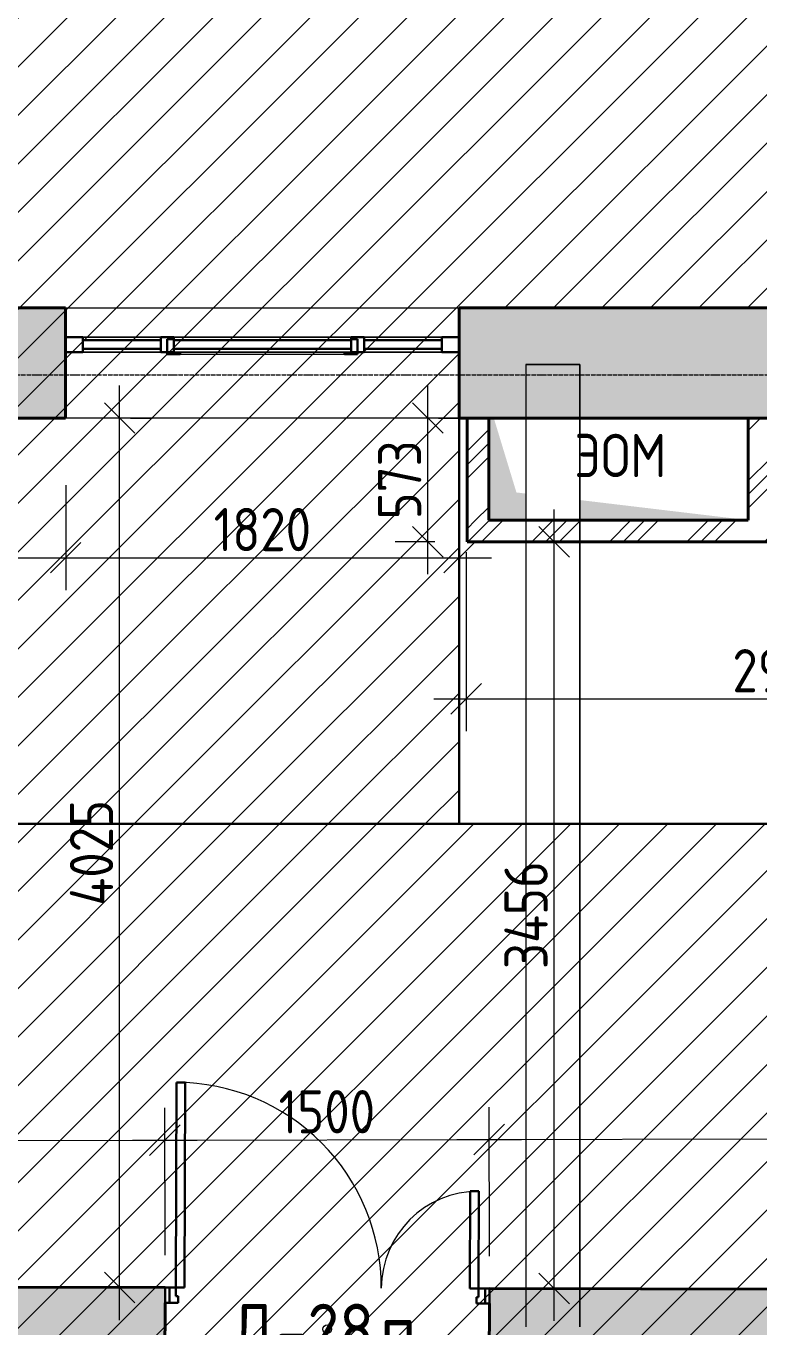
# Model space of a CAD drawing. Header units: millimetres. Extents: x -11886 to 379896, y -8130 to 47743.
# Drawn here: x 141929 to 145319, y 8999 to 15021 of the extents above; entities that cross this region are included whole.
import ezdxf

# ---------------------------------------------------------------- set-up
doc = ezdxf.new("R2010")
doc.units = ezdxf.units.MM
for name, pattern in [('ADSK_Линия сетки', [25, 20, -2.5, 0, -2.5]), ('ADSK_Сверху', [4.5, 3, -1.5]), ('ADSK_Снесено', [4.5, 3, -1.5])]:
    doc.linetypes.add(name, pattern=pattern)
for name, color, linetype, lineweight, true_color in [('_ Окна', 5, 'Continuous', 30, 0x0000ff), ('Витраж', 5, 'Continuous', 18, 0x0000ff), ('Двери', 5, 'Continuous', 18, 0x0000ff), ('Окна', 5, 'Continuous', 18, 0x0000ff), ('Панели витража', 5, 'Continuous', 18, 0x0000ff), ('Стены внутренние', 5, 'Continuous', 18, 0x0000ff), ('Стены наружные', 1, 'ADSK_Снесено', 18, 0xff0000)]:
    doc.layers.add(name, color=color, linetype=linetype, lineweight=lineweight, true_color=true_color)
for name, color, linetype, lineweight in [('Аннотация', 7, 'Continuous', 9), ('Каркас', 7, 'Continuous', 18), ('Марки дверей', 7, 'Continuous', 20), ('Оси', 7, 'Continuous', 9), ('Размеры', 7, 'Continuous', 9), ('Узлы', 7, 'Continuous', 18)]:
    doc.layers.add(name, color=color, linetype=linetype, lineweight=lineweight)
doc.styles.add('GOST Common_1', font='GOST_Common.ttf', dxfattribs={"width": 0.9, "height": 200})
doc.styles.add('GOST Common_2', font='GOST_Common.ttf', dxfattribs={"width": 0.9, "height": 250})
doc.dimstyles.new('ADSK_Основной_2_мм_Округление_до_1_мм', dxfattribs={"dimscale": 304.8, "dimtxt": 201.142999, "dimasz": 0.463911, "dimexe": 0.492126, "dimexo": 0.492126, "dimgap": 0.098425, "dimtad": 1, "dimdec": 0, "dimdsep": 46, "dimtxsty": 'GOST Common_1', "dimblk1": 'OBLIQUE', "dimblk2": 'OBLIQUE', "dimsah": 1, "dimcen": 0.09, "dimdle": 0.492126, "dimazin": 2, "dimtfac": 1, "dimtdec": 4, "dimtix": 1, "dimtmove": 0, "dimatfit": 3, "dimfxl": 1, "dimtvp": 1, "dimtolj": 1, "dimtzin": 0, "dimlwd": 20, "dimlwe": 20, "dimarcsym": 2})
pattern_1 = [(45, (108139.4, 150), (-179.6051, 179.6051), []), (45, (108202.9, 150), (0, 359.2102), []), (45, (108075.9, 150), (0, 359.2102), [])]
pattern_2 = [(45, (108139.4, 85026.59), (-112.2532, 112.2532), [])]

# ---------------------------------------------------------------- blocks, each defined once
blk = doc.blocks.new('Прямоугольный импост - 70х20_60мм-1225109-02 План 2-го этажа маркировочный')
at = {"layer": 'Витраж', "color": 161, "linetype": 'ADSK_Сверху', "true_color": 0xaaaaff}
for p, q in [((39665.6, 2434.5), (39665.6, 2364.5)), ((39745.6, 2434.5), (39665.6, 2434.5)), ((40135.6, 2434.5), (40105.6, 2434.5)), ((39745.6, 2364.5), (39665.6, 2364.5)), ((40135.6, 2364.5), (40105.6, 2364.5))]:
    blk.add_line(p, q, dxfattribs=at)
blk = doc.blocks.new('Прямоугольный импост - 70х20_60мм-1236811-02 План 2-го этажа маркировочный')
at = {"layer": 'Витраж', "color": 161, "linetype": 'ADSK_Сверху', "true_color": 0xaaaaff}
for p, q in [((-80, 35), (0, 35)), ((0, 35), (0, -35)), ((0, -35), (-80, -35))]:
    blk.add_line(p, q, dxfattribs=at)
blk = doc.blocks.new('Прямоугольный импост - 70х20_60мм-1236812-02 План 2-го этажа маркировочный')
at = {"layer": 'Витраж', "color": 161, "linetype": 'ADSK_Сверху', "true_color": 0xaaaaff}
for p, q in [((0, 35), (-80, 35)), ((0, -35), (0, 35)), ((-80, -35), (0, -35))]:
    blk.add_line(p, q, dxfattribs=at)
blk = doc.blocks.new('Прямоугольный импост - 70х20_60мм-1225111-02 План 2-го этажа маркировочный')
at = {"layer": 'Витраж', "color": 161, "linetype": 'ADSK_Сверху', "true_color": 0xaaaaff}
for p, q in [((40165.6, 2434.5), (40135.6, 2434.5)), ((41015.6, 2434.5), (40985.6, 2434.5)), ((40165.6, 2364.5), (40135.6, 2364.5)), ((41015.6, 2364.5), (40985.6, 2364.5))]:
    blk.add_line(p, q, dxfattribs=at)
blk = doc.blocks.new('Витраж-тент со смещением вовне - 60мм 30 сдвиг-1466982-02 План 2-го этажа маркировочный')
at = {"layer": '_ Окна', "color": 161, "linetype": 'ADSK_Сверху', "true_color": 0xaaaaff}
for p, q in [((-440, 25), (-440, -45)), ((-440, 25), (-410, 25)), ((-440, -45), (-440, 25)), ((440, 25), (410, 25)), ((440, -45), (440, 25)), ((440, -45), (440, 25)), ((-380, -45), (-440, -45)), ((-380, -35), (-380, -45)), ((380, -35), (380, -45)), ((380, -45), (440, -45))]:
    blk.add_line(p, q, dxfattribs=at)
at = {"layer": 'Окна', "color": 161, "linetype": 'ADSK_Сверху', "true_color": 0xaaaaff}
blk.add_line((-380, -45), (380, -45), dxfattribs=at)
blk = doc.blocks.new('Прямоугольный импост - 70х20_60мм-1225113-02 План 2-го этажа маркировочный')
at = {"layer": 'Витраж', "color": 161, "linetype": 'ADSK_Сверху', "true_color": 0xaaaaff}
for p, q in [((41045.6, 2434.5), (41015.6, 2434.5)), ((41485.6, 2434.5), (41405.6, 2434.5)), ((41485.6, 2364.5), (41485.6, 2434.5)), ((41045.6, 2364.5), (41015.6, 2364.5)), ((41485.6, 2364.5), (41405.6, 2364.5))]:
    blk.add_line(p, q, dxfattribs=at)
blk = doc.blocks.new('Прямоугольный импост - 70х60мм-1236807-02 План 2-го этажа маркировочный')
at = {"layer": 'Витраж', "color": 161, "linetype": 'ADSK_Сверху', "true_color": 0xaaaaff}
for p, q in [((-30, 35), (30, 35)), ((30, -35), (-30, -35))]:
    blk.add_line(p, q, dxfattribs=at)
blk = doc.blocks.new('Прямоугольный импост - 70х60мм-1225009-02 План 2-го этажа маркировочный')
at = {"layer": 'Витраж', "color": 161, "linetype": 'ADSK_Сверху', "true_color": 0xaaaaff}
for p, q in [((41045.6, 2434.5), (41045.6, 2364.5)), ((41405.6, 2434.5), (41045.6, 2434.5)), ((41405.6, 2364.5), (41405.6, 2434.5)), ((41405.6, 2364.5), (41045.6, 2364.5))]:
    blk.add_line(p, q, dxfattribs=at)
blk = doc.blocks.new('Прямоугольный импост - 70х60мм-1242018-02 План 2-го этажа маркировочный')
at = {"layer": 'Витраж', "color": 161, "linetype": 'ADSK_Сверху', "true_color": 0xaaaaff}
for p, q in [((40165.6, 2434.5), (40165.6, 2364.5)), ((40985.6, 2434.5), (40165.6, 2434.5)), ((40985.6, 2364.5), (40985.6, 2434.5)), ((40985.6, 2364.5), (40165.6, 2364.5))]:
    blk.add_line(p, q, dxfattribs=at)
blk = doc.blocks.new('Системная панель - _AR_Стекло_40мм_привязка по центру-V126-02 План 2-го этажа маркировочный')
at = {"layer": 'Панели витража', "lineweight": 30}
for p, q in [((180, 20), (-180, 20)), ((-180, 20), (-180, -20)), ((180, -20), (180, 20)), ((-180, -20), (180, -20))]:
    blk.add_line(p, q, dxfattribs=at)
blk = doc.blocks.new('Прямоугольный импост - 70х40_60мм-V87-02 План 2-го этажа маркировочный')
at = {"layer": 'Витраж'}
for p, q in [((3738.5, 35431.9), (3738.5, 35791.9)), ((3808.5, 35431.9), (3808.5, 35791.9))]:
    blk.add_line(p, q, dxfattribs=at)
blk = doc.blocks.new('Прямоугольный импост - 70х20_60мм-V127-02 План 2-го этажа маркировочный')
at = {"layer": 'Витраж', "lineweight": 30}
for p, q in [((-80, 35), (0, 35)), ((-80, -35), (-80, 35)), ((0, 35), (0, -35)), ((0, -35), (-80, -35))]:
    blk.add_line(p, q, dxfattribs=at)
blk = doc.blocks.new('Прямоугольный импост - 70х20_60мм-V128-02 План 2-го этажа маркировочный')
at = {"layer": 'Витраж', "lineweight": 30}
for p, q in [((0, 35), (-80, 35)), ((-80, 35), (-80, -35)), ((0, -35), (0, 35)), ((-80, -35), (0, -35))]:
    blk.add_line(p, q, dxfattribs=at)
blk = doc.blocks.new('Прямоугольный импост - 70х40_60мм-V45-02 План 2-го этажа маркировочный')
at = {"layer": 'Витраж'}
for p, q in [((-6006, 11432.9), (-6006, 11072.9)), ((-5936, 11432.9), (-5936, 11072.9))]:
    blk.add_line(p, q, dxfattribs=at)
blk = doc.blocks.new('Системная панель - _AR_Стекло_40мм_привязка по центру-V129-02 План 2-го этажа маркировочный')
at = {"layer": 'Панели витража', "lineweight": 30}
for p, q in [((410, 20), (-410, 20)), ((-410, 20), (-410, -20)), ((410, -20), (410, 20)), ((-410, -20), (410, -20))]:
    blk.add_line(p, q, dxfattribs=at)
blk = doc.blocks.new('Прямоугольный импост - 70х40_60мм-V46-02 План 2-го этажа маркировочный')
at = {"layer": 'Витраж'}
for p, q in [((-6006, 11012.9), (-6006, 10192.9)), ((-5936, 11012.9), (-5936, 10192.9))]:
    blk.add_line(p, q, dxfattribs=at)
blk = doc.blocks.new('Прямоугольный импост - 70х60мм-V130-02 План 2-го этажа маркировочный')
at = {"layer": 'Витраж', "lineweight": 30}
for p, q in [((-30, 35), (30, 35)), ((-30, -35), (-30, 35)), ((30, 35), (30, -35)), ((30, -35), (-30, -35))]:
    blk.add_line(p, q, dxfattribs=at)
blk = doc.blocks.new('AC_Дверь_Двупольная - Д-28п 1500х2200h-V212-02 План 2-го этажа маркировочный')
at = {"layer": 'Двери', "lineweight": 30}
for p, q in [((-700, 1140), (-660, 1140)), ((-700, 190), (-700, 1140)), ((-660, 1140), (-660, 190)), ((700, 640), (660, 640)), ((660, 640), (660, 190)), ((700, 190), (700, 640)), ((-750, 190), (-730, 190)), ((-750, 120), (-750, 190)), ((-730, 190), (-700, 190)), ((-730, 120), (-730, 190)), ((-730, 190), (-730, 120)), ((-660, 190), (-700, 190)), ((-700, 190), (-700, 150)), ((660, 190), (700, 190)), ((730, 190), (700, 190)), ((700, 190), (700, 150)), ((730, 120), (730, 190)), ((750, 190), (730, 190)), ((730, 190), (730, 120)), ((750, 120), (750, 190)), ((-700, 150), (-690, 150)), ((-690, 150), (-690, 120)), ((700, 150), (690, 150)), ((690, 150), (690, 120)), ((-730, 120), (-750, 120)), ((-690, 120), (-730, 120)), ((690, 120), (730, 120)), ((730, 120), (750, 120))]:
    blk.add_line(p, q, dxfattribs=at)
at = {"layer": 'Двери'}
for centre, radius, start, end in [((-700, 190), 950, 360, 90), ((700, 190), 450, 90, 180)]:
    blk.add_arc(centre, radius, start, end, dxfattribs=at)
blk = doc.blocks.new('ADSK_Марка_Дверь - Типоразмер_ADSK_Марка-58376-02 План 2-го этажа маркировочный')
at = {"layer": 'Марки дверей', "lineweight": 9}
blk.add_circle((0, 0), 0.2, dxfattribs=at)
blk = doc.blocks.new('_Oblique')
at = {"color": 0, "linetype": 'ByBlock', "lineweight": -2}
blk.add_line((-0.5, -0.5), (0.5, 0.5), dxfattribs=at)
blk = doc.blocks.new('*D1631')
at = {"layer": 'Defpoints', "color": 0, "transparency": 16777216}
for p in [(143964.9, 12735.2), (146881.3, 12633.9), (146881.3, 11907.2)]:
    blk.add_point(p, dxfattribs=at)
at = {"layer": 'Размеры', "color": 0, "lineweight": 20, "transparency": 16777216}
for p, q in [((143964.9, 12585.2), (143964.9, 11757.2)), ((146881.3, 12483.9), (146881.3, 11757.2)), ((143814.9, 11907.2), (147031.3, 11907.2))]:
    blk.add_line(p, q, dxfattribs=at)
at = {"layer": 'Размеры', "color": 0, "lineweight": 20, "transparency": 16777216, "xscale": 141.4, "yscale": 141.4, "zscale": 141.4, "rotation": 180}
blk.add_blockref('_Oblique', (143964.9, 11907.2), dxfattribs=at)
at = {"layer": 'Размеры', "color": 0, "lineweight": 20, "transparency": 16777216, "xscale": 141.4, "yscale": 141.4, "zscale": 141.4}
blk.add_blockref('_Oblique', (146881.3, 11907.2), dxfattribs=at)
at = {"layer": 'Размеры', "color": 0, "lineweight": 20, "transparency": 16777216, "insert": (145423.1, 12037.2), "char_height": 200, "width": 560.473, "attachment_point": 5, "style": 'GOST Common_1'}
blk.add_mtext('\\A1;2916', dxfattribs=at)
blk = doc.blocks.new('*D1646')
at = {"layer": 'Defpoints', "color": 0, "transparency": 16777216}
for p in [(142570.9, 9864.2), (135507.9, 9200.4), (142572.2, 9181.7)]:
    blk.add_point(p, dxfattribs=at)
at = {"layer": 'Размеры', "color": 0, "lineweight": 20, "transparency": 16777216}
for p, q in [((135507.6, 9350.4), (135506.3, 10000.3)), ((142571.9, 9331.7), (142570.6, 10014.2)), ((135356.6, 9850), (142720.9, 9864.4))]:
    blk.add_line(p, q, dxfattribs=at)
at = {"layer": 'Размеры', "color": 0, "lineweight": 20, "transparency": 16777216, "xscale": 141.4, "yscale": 141.4, "zscale": 141.4}
for p, rotation in [((135506.6, 9850.3), 180.1124012669377), ((142570.9, 9864.2), 0.112401266937691)]:
    blk.add_blockref('_Oblique', p, dxfattribs=dict(at, rotation=rotation))
at = {"layer": 'Размеры', "color": 0, "lineweight": 20, "transparency": 16777216, "insert": (139038.5, 9987.2), "char_height": 200, "width": 625.93, "attachment_point": 5, "rotation": 0.1124, "style": 'GOST Common_1'}
blk.add_mtext('\\A1;7064', dxfattribs=at)
blk = doc.blocks.new('*D1647')
at = {"layer": 'Defpoints', "color": 0, "transparency": 16777216}
for p in [(144070.9, 9867.1), (142572.2, 9181.7), (144072.2, 9177.8)]:
    blk.add_point(p, dxfattribs=at)
at = {"layer": 'Размеры', "color": 0, "lineweight": 20, "transparency": 16777216}
for p, q in [((142571.9, 9331.7), (142570.6, 10014.2)), ((144071.9, 9327.8), (144070.6, 10017.1)), ((142420.9, 9863.9), (144220.9, 9867.4))]:
    blk.add_line(p, q, dxfattribs=at)
at = {"layer": 'Размеры', "color": 0, "lineweight": 20, "transparency": 16777216, "xscale": 141.4, "yscale": 141.4, "zscale": 141.4}
for p, rotation in [((144070.9, 9867.1), 0.112401266937691), ((142570.9, 9864.2), 180.1124012669377)]:
    blk.add_blockref('_Oblique', p, dxfattribs=dict(at, rotation=rotation))
at = {"layer": 'Размеры', "color": 0, "lineweight": 20, "transparency": 16777216, "insert": (143320.6, 9995.6), "char_height": 200, "width": 560.473, "attachment_point": 5, "rotation": 0.1124, "style": 'GOST Common_1'}
blk.add_mtext('\\A1;1500', dxfattribs=at)
blk = doc.blocks.new('*D1648')
at = {"layer": 'Defpoints', "color": 0, "transparency": 16777216}
for p in [(150638.6, 9880), (144072.2, 9177.8), (150640, 9160.4)]:
    blk.add_point(p, dxfattribs=at)
at = {"layer": 'Размеры', "color": 0, "lineweight": 20, "transparency": 16777216}
for p, q in [((144071.9, 9327.8), (144070.6, 10017.1)), ((150639.7, 9310.4), (150638.3, 10030)), ((143920.9, 9866.8), (150788.6, 9880.3))]:
    blk.add_line(p, q, dxfattribs=at)
at = {"layer": 'Размеры', "color": 0, "lineweight": 20, "transparency": 16777216, "xscale": 141.4, "yscale": 141.4, "zscale": 141.4}
for p, rotation in [((144070.9, 9867.1), 180.1124012669377), ((150638.6, 9880), 0.112401266937691)]:
    blk.add_blockref('_Oblique', p, dxfattribs=dict(at, rotation=rotation))
at = {"layer": 'Размеры', "color": 0, "lineweight": 20, "transparency": 16777216, "insert": (147354.5, 10003.5), "char_height": 200, "width": 605.475, "attachment_point": 5, "rotation": 0.1124, "style": 'GOST Common_1'}
blk.add_mtext('\\A1;6568', dxfattribs=at)
blk = doc.blocks.new('*D1666')
at = {"layer": 'Defpoints', "color": 0, "transparency": 16777216}
for p in [(141113.2, 13046.6), (142112.2, 13046.6), (142112.2, 12560.2)]:
    blk.add_point(p, dxfattribs=at)
at = {"layer": 'Размеры', "color": 0, "lineweight": 20, "transparency": 16777216}
for p, q in [((141113.2, 12896.6), (141113.2, 12410.2)), ((142112.2, 12896.6), (142112.2, 12410.2)), ((140963.2, 12560.2), (142262.2, 12560.2))]:
    blk.add_line(p, q, dxfattribs=at)
at = {"layer": 'Размеры', "color": 0, "lineweight": 20, "transparency": 16777216, "xscale": 141.4, "yscale": 141.4, "zscale": 141.4, "rotation": 180}
blk.add_blockref('_Oblique', (141113.2, 12560.2), dxfattribs=at)
at = {"layer": 'Размеры', "color": 0, "lineweight": 20, "transparency": 16777216, "xscale": 141.4, "yscale": 141.4, "zscale": 141.4}
blk.add_blockref('_Oblique', (142112.2, 12560.2), dxfattribs=at)
at = {"layer": 'Размеры', "color": 0, "lineweight": 20, "transparency": 16777216, "insert": (141612.7, 12690.2), "char_height": 200, "width": 454.106, "attachment_point": 5, "style": 'GOST Common_1'}
blk.add_mtext('\\A1;999', dxfattribs=at)
blk = doc.blocks.new('*D1667')
at = {"layer": 'Defpoints', "color": 0, "transparency": 16777216}
for p in [(142112.2, 13046.6), (143932.2, 13046.6), (143932.2, 12560.2)]:
    blk.add_point(p, dxfattribs=at)
at = {"layer": 'Размеры', "color": 0, "lineweight": 20, "transparency": 16777216}
for p, q in [((142112.2, 12896.6), (142112.2, 12410.2)), ((143932.2, 12896.6), (143932.2, 12410.2)), ((141962.2, 12560.2), (144082.2, 12560.2))]:
    blk.add_line(p, q, dxfattribs=at)
at = {"layer": 'Размеры', "color": 0, "lineweight": 20, "transparency": 16777216, "xscale": 141.4, "yscale": 141.4, "zscale": 141.4, "rotation": 180}
blk.add_blockref('_Oblique', (142112.2, 12560.2), dxfattribs=at)
at = {"layer": 'Размеры', "color": 0, "lineweight": 20, "transparency": 16777216, "xscale": 141.4, "yscale": 141.4, "zscale": 141.4}
blk.add_blockref('_Oblique', (143932.2, 12560.2), dxfattribs=at)
at = {"layer": 'Размеры', "color": 0, "lineweight": 20, "transparency": 16777216, "insert": (143022.2, 12690.2), "char_height": 200, "width": 560.473, "attachment_point": 5, "style": 'GOST Common_1'}
blk.add_mtext('\\A1;1820', dxfattribs=at)
blk = doc.blocks.new('*D1668')
at = {"layer": 'Defpoints', "color": 0, "transparency": 16777216}
for p in [(144271.8, 12633.9), (144371.7, 12633.9), (144072.2, 9177.8)]:
    blk.add_point(p, dxfattribs=at)
at = {"layer": 'Размеры', "color": 0, "lineweight": 20, "transparency": 16777216}
for p, q in [((144371.7, 9027.8), (144371.7, 12783.9)), ((144421.8, 12633.9), (144521.7, 12633.9)), ((144222.2, 9177.8), (144521.7, 9177.8))]:
    blk.add_line(p, q, dxfattribs=at)
at = {"layer": 'Размеры', "color": 0, "lineweight": 20, "transparency": 16777216, "xscale": 141.4, "yscale": 141.4, "zscale": 141.4}
for p, rotation in [((144371.7, 12633.9), 90), ((144371.7, 9177.8), 270)]:
    blk.add_blockref('_Oblique', p, dxfattribs=dict(at, rotation=rotation))
at = {"layer": 'Размеры', "color": 0, "lineweight": 20, "transparency": 16777216, "insert": (144241.7, 10905.8), "char_height": 200, "width": 625.93, "attachment_point": 5, "rotation": 90, "style": 'GOST Common_1'}
blk.add_mtext('\\A1;3456', dxfattribs=at)
blk = doc.blocks.new('*D1669')
at = {"layer": 'Defpoints', "color": 0, "transparency": 16777216}
for p in [(142261.8, 13206.6), (142361.8, 13206.6), (142572.2, 9181.7)]:
    blk.add_point(p, dxfattribs=at)
at = {"layer": 'Размеры', "color": 0, "lineweight": 20, "transparency": 16777216}
for p, q in [((142361.8, 9031.7), (142361.8, 13356.6)), ((142411.8, 13206.6), (142511.8, 13206.6)), ((142422.2, 9181.7), (142211.8, 9181.7))]:
    blk.add_line(p, q, dxfattribs=at)
at = {"layer": 'Размеры', "color": 0, "lineweight": 20, "transparency": 16777216, "xscale": 141.4, "yscale": 141.4, "zscale": 141.4}
for p, rotation in [((142361.8, 13206.6), 90), ((142361.8, 9181.7), 270)]:
    blk.add_blockref('_Oblique', p, dxfattribs=dict(at, rotation=rotation))
at = {"layer": 'Размеры', "color": 0, "lineweight": 20, "transparency": 16777216, "insert": (142231.8, 11194.2), "char_height": 200, "width": 625.93, "attachment_point": 5, "rotation": 90, "style": 'GOST Common_1'}
blk.add_mtext('\\A1;4025', dxfattribs=at)
blk = doc.blocks.new('*D1670')
at = {"layer": 'Defpoints', "color": 0, "transparency": 16777216}
for p in [(143687, 13206.6), (143786.9, 13206.6), (143969, 12633.9)]:
    blk.add_point(p, dxfattribs=at)
at = {"layer": 'Размеры', "color": 0, "lineweight": 20, "transparency": 16777216}
for p, q in [((143786.9, 12483.9), (143786.9, 13356.6)), ((143837, 13206.6), (143936.9, 13206.6)), ((143819, 12633.9), (143636.9, 12633.9))]:
    blk.add_line(p, q, dxfattribs=at)
at = {"layer": 'Размеры', "color": 0, "lineweight": 20, "transparency": 16777216, "xscale": 141.4, "yscale": 141.4, "zscale": 141.4}
for p, rotation in [((143786.9, 13206.6), 90), ((143786.9, 12633.9), 270)]:
    blk.add_blockref('_Oblique', p, dxfattribs=dict(at, rotation=rotation))
at = {"layer": 'Размеры', "color": 0, "lineweight": 20, "transparency": 16777216, "insert": (143656.9, 12920.3), "char_height": 200, "width": 454.106, "attachment_point": 5, "rotation": 90, "style": 'GOST Common_1'}
blk.add_mtext('\\A1;573', dxfattribs=at)

msp = doc.modelspace()

# ---------------------------------------------------------------- hatches: boundary and pattern name
at = {"lineweight": 13, "true_color": 0x636466, "transparency": 33554559}
h = msp.add_hatch(dxfattribs=at)
h.set_pattern_fill('ANSI31', color=251, scale=50)
h.set_pattern_definition(pattern_2)
h.paths.add_polyline_path([(158072.8, 8682.3), (164353.35, 8682.3), (164172.02, 43909.21), (154172.61, 43909.21), (154172.61, 21084.06), (154859.25, 21054.57), (154861.07, 11328.12), (108910.53, 11328.12), (108910.53, 8679.25), (108429.9, 8679.25), (108429.9, 456.79), (116412.4, 422.02), (116412.4, 2336.48), (127112.04, 2336.48), (127112.04, -2582.57), (139475.8, -2582.57), (139475.8, 2335.74), (150176.33, 2256.79), (150176.33, 300.23), (158072.8, 300.23)])
h = msp.add_hatch(dxfattribs=at)
h.set_pattern_fill('ANSI31', color=251, scale=50)
h.set_pattern_definition(pattern_2)
h.paths.add_polyline_path([(139456.42, 43675.13), (126595.23, 43675.13), (126595.23, 21068.63), (119444.64, 21068.63), (119440.72, 13720.18), (122426.97, 13716.63), (122426.97, 13206.63), (120564.56, 13206.63), (120564.56, 11328.12), (143932.17, 11328.12), (143932.17, 13716.63), (146881.3, 13716.63), (146869.1, 21084.06), (139456.42, 21084.06)])
at = {"layer": 'Стены внутренние', "lineweight": 9}
h = msp.add_hatch(dxfattribs=at)
h.set_pattern_fill('FP_1', color=256, style=0, pattern_type=2)
h.set_pattern_definition(pattern_1)
h.paths.add_polyline_path([(143968.97, 12733.91), (144068.97, 12733.91), (144068.97, 13206.63), (143968.97, 13206.63), (143968.97, 12735.24)])
h = msp.add_hatch(dxfattribs=at)
h.set_pattern_fill('FP_1', color=256, style=0, pattern_type=2)
h.set_pattern_definition(pattern_1)
h.paths.add_polyline_path([(145270.3, 12733.91), (145368.97, 12733.91), (145368.97, 13206.63), (145268.97, 13206.63), (145268.97, 12733.91), (145270.2, 12733.91)])
h = msp.add_hatch(dxfattribs=at)
h.set_pattern_fill('FP_1', color=256, style=0, pattern_type=2)
h.set_pattern_definition(pattern_1)
h.paths.add_polyline_path([(145362.4, 12633.91), (146881.3, 12633.91), (146881.3, 12733.91), (143968.97, 12733.91), (143968.97, 12633.91), (145083.02, 12633.91)])
at = {"layer": 'Стены внутренние', "true_color": 0xc0c0c0}
h = msp.add_hatch(color=9, dxfattribs=at)
h.paths.add_polyline_path([(150643.87, 8780.41), (150640, 9160.42), (144072.23, 9177.78), (144072.23, 8797.78), (150641.87, 8780.41)])
h.paths.add_polyline_path([(142571.23, 8801.75), (142572.05, 9181.75), (135507.92, 9200.42), (135507.92, 8820.42), (142541.7, 8801.83)])
h.paths.add_polyline_path([(134006.92, 8824.39), (134007.74, 9204.38), (126996.32, 9222.92), (126996.32, 8842.92), (133964.74, 8824.5)])
h.paths.add_polyline_path([(125495.32, 8846.88), (125496.14, 9226.88), (123737.94, 9231.53), (123736.93, 8851.53), (125345.24, 8847.28)])
h.paths.add_polyline_path([(122236.94, 8855.5), (122237.76, 9235.5), (118638.72, 9245.01), (118638.72, 8865.01), (122211.13, 8855.57)])
h.paths.add_polyline_path([(117111.78, 8869.04), (117111.78, 9249.05), (116272.42, 9251.26), (116273.17, 8871.26), (117048.57, 8869.21)])
at = {"layer": 'Стены наружные', "linetype": 'Continuous', "true_color": 0xc0c0c0}
h = msp.add_hatch(color=9, dxfattribs=at)
h.paths.add_polyline_path([(145083.02, 13206.63), (147391.3, 13206.63), (147391.3, 13716.63), (143932.17, 13716.63), (143932.17, 13206.63)])
h.paths.add_polyline_path([(141113.18, 13206.63), (142112.17, 13206.63), (142112.17, 13716.63), (141113.18, 13716.63), (141113.18, 13231.1)])
h.paths.add_polyline_path([(138315.18, 13206.63), (139293.18, 13206.63), (139293.18, 13716.63), (138315.18, 13716.63), (138315.18, 13261.27)])
h.paths.add_polyline_path([(136495.18, 13206.63), (136495.18, 13716.63), (135501.45, 13716.63), (135501.45, 13206.63)])
h.paths.add_polyline_path([(132938.29, 13206.63), (133681.45, 13206.63), (133681.45, 13716.63), (132691.77, 13716.63), (132691.77, 13206.63)])
h.paths.add_polyline_path([(130871.77, 13206.63), (130871.77, 13716.63), (129873.38, 13716.63), (129873.38, 13206.63)])
h.paths.add_polyline_path([(127293.77, 13206.63), (128053.38, 13206.63), (128053.38, 13716.63), (127043.97, 13716.63), (127043.97, 13206.63)])
h.paths.add_polyline_path([(124752.45, 13206.63), (125223.97, 13206.63), (125223.97, 13716.63), (124246.97, 13716.63), (124246.97, 13206.63)])
h.paths.add_polyline_path([(119669.81, 13206.63), (122426.97, 13206.63), (122426.97, 13716.63), (119440.72, 13716.63), (119440.72, 13359.62), (119399.51, 13309.62), (119314.64, 13309.62), (119314.64, 13206.63), (119440.72, 13206.63)])
at = {"layer": 'Узлы', "true_color": 0x808080}
msp.add_hatch(color=8, dxfattribs=at).paths.add_polyline_path([(145268.97, 12733.91), (144490.34, 12827.04), (144490.34, 12735.24), (144240.34, 12735.24), (144240.34, 12856.94), (144197.17, 12862.11), (144092.46, 13206.63), (144068.97, 13206.63), (144068.97, 12733.91), (145083.02, 12733.91)])

# ---------------------------------------------------------------- linework, layer by layer
at = {"color": 251, "lineweight": 30, "true_color": 0x636466}
for points in [[(119444.64, 21068.63), (119440.72, 13720.18), (122426.97, 13716.63), (122426.97, 13206.63), (120564.56, 13206.63), (120564.56, 11328.12), (143932.17, 11328.12), (143932.17, 13716.63), (146881.3, 13716.63), (146869.1, 21084.06), (139456.42, 21084.06), (139456.42, 43675.13), (126595.23, 43675.13), (126595.23, 21068.63), (119444.64, 21068.63)], [(108910.53, 11328.12), (154861.07, 11328.12), (154859.25, 21054.57), (154172.61, 21084.06)]]:
    msp.add_lwpolyline(points, dxfattribs=at)
at = {"layer": 'Каркас', "color": 253, "linetype": 'ADSK_Сверху', "true_color": 0xaaaaaa}
for p, q in [((144490.34, 13454), (144240.34, 13454)), ((144240.34, 13454), (144240.34, 8999.43)), ((144490.34, 13454), (144490.34, 8999.43))]:
    msp.add_line(p, q, dxfattribs=at)
at = {"layer": 'Каркас', "color": 253, "linetype": 'ADSK_Сверху', "true_color": 0xb2b2b2}
for p, q in [((144240.34, 13454), (144490.34, 13454)), ((144240.34, 13454), (144240.34, 8999.43)), ((144490.34, 8999.43), (144490.34, 13454))]:
    msp.add_line(p, q, dxfattribs=at)
at = {"layer": 'Оси', "linetype": 'ADSK_Линия сетки'}
msp.add_line((97053.17, 13406.79), (165281.12, 13406.79), dxfattribs=at)
at = {"layer": 'Стены внутренние', "color": 18, "lineweight": 40, "true_color": 0x000000}
for p, q in [((143968.97, 13206.63), (143968.97, 12633.91)), ((144068.97, 13206.63), (143968.97, 13206.63)), ((144068.97, 12733.91), (144068.97, 13206.63)), ((145268.97, 13206.63), (145268.97, 12733.91)), ((145368.97, 13206.63), (145268.97, 13206.63)), ((145268.97, 12733.91), (144068.97, 12733.91)), ((143968.97, 12633.91), (146881.3, 12633.91)), ((142572.23, 9181.75), (135507.92, 9200.42)), ((150640, 9160.42), (144072.23, 9177.78)), ((142571.23, 8801.75), (142572.05, 9111.75)), ((144072.04, 9107.78), (144071.22, 8797.78))]:
    msp.add_line(p, q, dxfattribs=at)
at = {"layer": 'Стены внутренние', "color": 18, "linetype": 'ADSK_Сверху', "true_color": 0x000000}
msp.add_line((144068.97, 12735.24), (144068.97, 13206.63), dxfattribs=at)
at = {"layer": 'Стены наружные', "color": 18, "linetype": 'Continuous', "lineweight": 40, "true_color": 0x000000}
for p, q in [((142112.17, 13716.63), (141113.18, 13716.63)), ((142112.17, 13206.63), (142112.17, 13716.63)), ((146881.3, 13716.63), (143932.17, 13716.63)), ((143932.17, 13716.63), (143932.17, 13206.63)), ((141113.18, 13206.63), (142112.17, 13206.63)), ((143932.17, 13206.63), (143968.97, 13206.63)), ((144068.97, 13206.63), (145268.97, 13206.63))]:
    msp.add_line(p, q, dxfattribs=at)
at = {"layer": 'Стены наружные', "color": 18, "linetype": 'Continuous', "true_color": 0x000000}
for p, q in [((142112.17, 13716.63), (143932.17, 13716.63)), ((143932.17, 13206.63), (142112.17, 13206.63))]:
    msp.add_line(p, q, dxfattribs=at)

# ---------------------------------------------------------------- block references
at = {"layer": '_ Окна', "color": 161, "linetype": 'ADSK_Сверху', "true_color": 0xaaaaff}
msp.add_blockref('Витраж-тент со смещением вовне - 60мм 30 сдвиг-1466982-02 План 2-го этажа маркировочный', (143022.17, 13546.63), dxfattribs=at)
at = {"layer": 'Витраж', "color": 161, "linetype": 'ADSK_Сверху', "true_color": 0xaaaaff, "rotation": 180}
for name, p in [('Прямоугольный импост - 70х20_60мм-1236812-02 План 2-го этажа маркировочный', (142112.17, 13546.63)), ('Прямоугольный импост - 70х20_60мм-1225113-02 План 2-го этажа маркировочный', (183597.79, 15946.14)), ('Прямоугольный импост - 70х60мм-1225009-02 План 2-го этажа маркировочный', (183597.79, 15946.14)), ('Прямоугольный импост - 70х20_60мм-1225111-02 План 2-го этажа маркировочный', (183597.79, 15946.14)), ('Прямоугольный импост - 70х60мм-1242018-02 План 2-го этажа маркировочный', (183597.79, 15946.14)), ('Прямоугольный импост - 70х20_60мм-1225109-02 План 2-го этажа маркировочный', (183597.79, 15946.14)), ('Прямоугольный импост - 70х60мм-1225009-02 План 2-го этажа маркировочный', (184897.79, 15946.14))]:
    msp.add_blockref(name, p, dxfattribs=at)
at = {"layer": 'Витраж'}
for name, p, rotation in [('Прямоугольный импост - 70х20_60мм-V128-02 План 2-го этажа маркировочный', (142112.17, 13546.63), 180), ('Прямоугольный импост - 70х40_60мм-V87-02 План 2-го этажа маркировочный', (177984.07, 9773.13), 90.00000000000072), ('Прямоугольный импост - 70х40_60мм-V46-02 План 2-го этажа маркировочный', (132419.29, 7575.59), 270.0000000000005), ('Прямоугольный импост - 70х40_60мм-V45-02 План 2-го этажа маркировочный', (132419.29, 7575.59), 270.0000000000002)]:
    msp.add_blockref(name, p, dxfattribs=dict(at, rotation=rotation))
at = {"layer": 'Витраж', "color": 161, "linetype": 'ADSK_Сверху', "true_color": 0xaaaaff, "extrusion": (0, 0, -1), "rotation": 180}
for name, p in [('Прямоугольный импост - 70х60мм-1236807-02 План 2-го этажа маркировочный', (-142582.17, 13546.63)), ('Прямоугольный импост - 70х60мм-1236807-02 План 2-го этажа маркировочный', (-143462.17, 13546.63)), ('Прямоугольный импост - 70х20_60мм-1236811-02 План 2-го этажа маркировочный', (-143932.17, 13546.63))]:
    msp.add_blockref(name, p, dxfattribs=at)
at = {"layer": 'Витраж', "extrusion": (0, 0, -1), "rotation": 180}
for name, p in [('Прямоугольный импост - 70х60мм-V130-02 План 2-го этажа маркировочный', (-142582.17, 13546.63)), ('Прямоугольный импост - 70х60мм-V130-02 План 2-го этажа маркировочный', (-143462.17, 13546.63)), ('Прямоугольный импост - 70х20_60мм-V127-02 План 2-го этажа маркировочный', (-143932.17, 13546.63))]:
    msp.add_blockref(name, p, dxfattribs=at)
at = {"layer": 'Двери', "rotation": 359.8485505277052}
msp.add_blockref('AC_Дверь_Двупольная - Д-28п 1500х2200h-V212-02 План 2-го этажа маркировочный', (143321.73, 8989.76), dxfattribs=at)
at = {"layer": 'Марки дверей', "xscale": 99.99999999999993, "yscale": 99.99999999999993, "zscale": 99.99999999999993}
msp.add_blockref('ADSK_Марка_Дверь - Типоразмер_ADSK_Марка-58376-02 План 2-го этажа маркировочный', (143321.73, 8989.76), dxfattribs=at)
at = {"layer": 'Панели витража'}
for name, p in [('Системная панель - _AR_Стекло_40мм_привязка по центру-V126-02 План 2-го этажа маркировочный', (142372.17, 13546.63)), ('Системная панель - _AR_Стекло_40мм_привязка по центру-V129-02 План 2-го этажа маркировочный', (143022.17, 13546.63)), ('Системная панель - _AR_Стекло_40мм_привязка по центру-V126-02 План 2-го этажа маркировочный', (143672.17, 13546.63))]:
    msp.add_blockref(name, p, dxfattribs=at)

# ---------------------------------------------------------------- texts
at = {"layer": 'Аннотация', "insert": (144465.32, 13133.15), "char_height": 200, "width": 555.5694, "attachment_point": 1, "style": 'GOST Common_2'}
msp.add_mtext('ЭОМ', dxfattribs=at)
at = {"layer": 'Марки дверей', "lineweight": 9, "char_height": 250, "attachment_point": 1, "style": 'GOST Common_1'}
for s, insert, width in [('\\fGOST Common|b0|i0|c204|p34|;\\W.9;Д', (142881.9, 9106.78), 245.3164), ('-28', (143084.31, 9106.78), 584.4302), ('\\fGOST Common|b0|i0|c204|p34|;\\W.9;п', (143566.51, 9106.78), 194.8101)]:
    msp.add_mtext(s, dxfattribs=dict(at, insert=insert, width=width))

# ---------------------------------------------------------------- dimensions: what is measured, and where the dimension line sits
at = {"layer": 'Размеры', "lineweight": 20}
for base, p1, p2, angle, override, picture, middle in [((142361.76, 13206.63), (142572.23, 9181.75), (142261.78, 13206.63), 90, {"dimpost": '<>', "dimfxl": 4036.841356}, '*D1669', (142231.76, 11194.19)), ((143786.95, 13206.63), (143968.97, 12633.91), (143686.96, 13206.63), 90, {"dimpost": '<>', "dimfxl": 638.391413}, '*D1670', (143656.95, 12920.27)), ((144371.74, 12633.91), (144072.23, 9177.78), (144271.76, 12633.91), 90, {"dimpost": '<>', "dimfxl": 3461.881673}, '*D1668', (144241.74, 10905.84)), ((142570.9, 9864.15), (135507.92, 9200.42), (142572.23, 9181.75), 0.112401, {"dimpost": '<>', "dimfxl": 7064.343127}, '*D1646', (139038.51, 9987.22)), ((144070.88, 9867.1), (142572.23, 9181.75), (144072.23, 9177.78), 0.112401, {"dimpost": '<>', "dimfxl": 1500}, '*D1647', (143320.63, 9995.63)), ((150638.59, 9879.98), (144072.23, 9177.78), (150640, 9160.42), 0.112401, {"dimpost": '<>', "dimfxl": 6567.794763}, '*D1648', (147354.48, 10003.54))]:
    dim = msp.add_linear_dim(base=base, p1=p1, p2=p2, angle=angle, dimstyle='ADSK_Основной_2_мм_Округление_до_1_мм', override=override, dxfattribs=at)
    dim.commit()
    dim.dimension.update_dxf_attribs({"geometry": picture, "text_midpoint": middle})
for base, p1, p2, override, picture, middle in [((142112.17, 12560.24), (141113.18, 13046.63), (142112.17, 13046.63), {"dimpost": '<>', "dimfxl": 998.991034}, '*D1666', (141612.67, 12690.24)), ((143932.17, 12560.24), (142112.17, 13046.63), (143932.17, 13046.63), {"dimpost": '<>', "dimfxl": 1820}, '*D1667', (143022.17, 12690.24)), ((146881.3, 11907.22), (143964.87, 12735.24), (146881.3, 12633.91), {"dimpost": '<>', "dimfxl": 2918.191763}, '*D1631', (145423.09, 12037.22))]:
    dim = msp.add_linear_dim(base=base, p1=p1, p2=p2, dimstyle='ADSK_Основной_2_мм_Округление_до_1_мм', override=override, dxfattribs=at)
    dim.commit()
    dim.dimension.update_dxf_attribs({"geometry": picture, "text_midpoint": middle})

doc.saveas('drawing.dxf')
